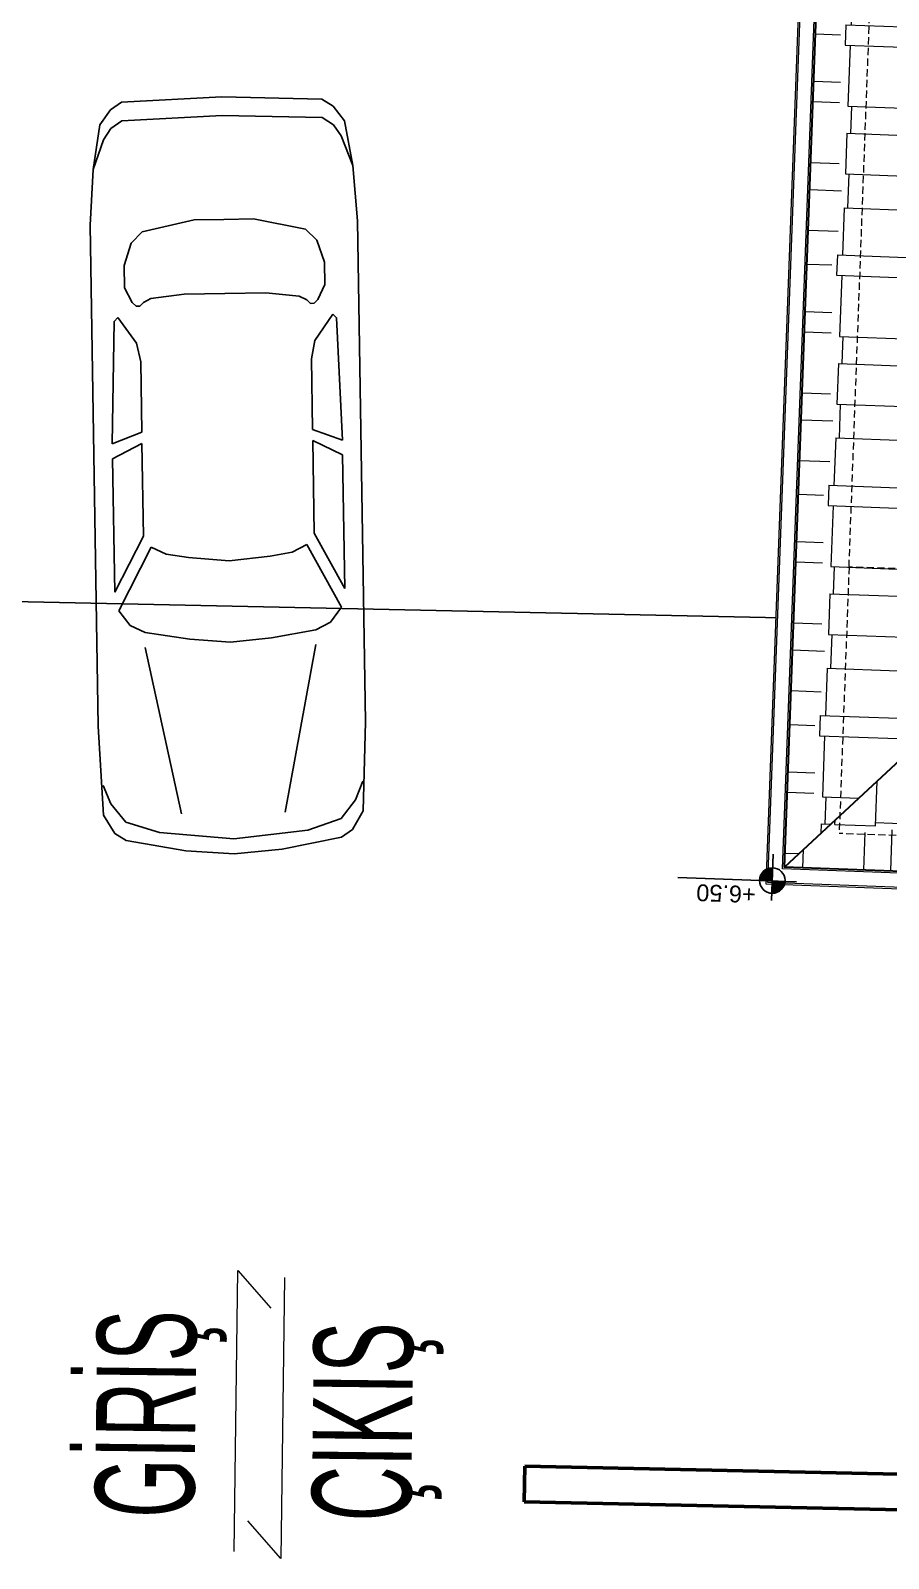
# Model space of a CAD drawing. Header units: centimetres. Extents: x 63871 to 181827, y -95930 to 42199.
# Drawn here: x 168295 to 168777, y 17279 to 18138 of the extents above; entities that cross this region are included whole.
import ezdxf

# ---------------------------------------------------------------- set-up
doc = ezdxf.new("R2010")
doc.units = ezdxf.units.CM
doc.linetypes.add('11-021_500-SatisOfisi_220512$0${ Diamond }', pattern=[12, 4, -2, 2, 2, -2])
for name, color, linetype, lineweight in [('A-AREA-IDEN', 7, 'Continuous', 9), ('İz DÜŞÜMÜ', 7, '11-021_500-SatisOfisi_220512$0${ Diamond }', 18), ('OLUK', 222, 'Continuous', 15), ('PARSEL SINIRI', 12, 'Continuous', 50), ('Çatı', 144, 'Continuous', 30), ('ÇEKME MESAFESİ', 5, 'Continuous', 25)]:
    doc.layers.add(name, color=color, linetype=linetype, lineweight=lineweight)
for name, color, linetype in [('Bitirme - Duvar', 7, 'Continuous'), ('furn', 7, 'Continuous'), ('KOT', 171, 'Continuous')]:
    doc.layers.add(name, color=color, linetype=linetype)
doc.styles.add('Arial', font='Arial.ttf', dxfattribs={"height": 250})
doc.styles.add('Arial_1', font='Arial.ttf', dxfattribs={"height": 300})
doc.styles.add('MtXpl_Arial_Narrow_1', font='')
doc.styles.add('OLUŞTURULMUŞ_STİL_1', font='Arial.ttf')
doc.styles.get('MtXpl_Arial_Narrow_1').set_extended_font_data('Arial Narrow')

# ---------------------------------------------------------------- blocks, each defined once
blk = doc.blocks.new('HRD')
at = {"layer": 'Bitirme - Duvar', "color": 161, "linetype": 'Continuous', "lineweight": 25}
blk.add_line((154427.13, 36012.48), (154369.63, 36012.48), dxfattribs=at)
blk.add_circle((154437.36, 36012.48), 10.23, dxfattribs=at)
at = {"layer": 'İz DÜŞÜMÜ'}
blk.add_lwpolyline([(153819.63, 36347.48), (154419.63, 36347.49), (154419.63, 35292.49), (154159.63, 35292.49), (154159.63, 35357.48), (153819.63, 35357.48), (153819.63, 36347.48)], dxfattribs=at)
at = {"style": 'MtXpl_Arial_Narrow_1'}
blk.add_text('I.KAT İZ DÜŞÜMÜ', height=8.316, rotation=89.95698, dxfattribs=at).set_placement((154413.75, 36265.76))
at = {"layer": 'Bitirme - Duvar', "linetype": 'Continuous', "char_height": 10, "attachment_point": 7, "style": 'OLUŞTURULMUŞ_STİL_1'}
for s, insert, rotation in [('\\A1;170', (154394.56, 36018.32), 0), ('\\A1;P', (154443.49, 36010.16), 90)]:
    blk.add_mtext(s, dxfattribs=dict(at, insert=insert, rotation=rotation))
at = {"layer": 'Bitirme - Duvar', "linetype": 'Continuous', "insert": (154394.56, 35998.32), "char_height": 10, "width": 22.2306, "attachment_point": 7, "rotation": 0, "style": 'OLUŞTURULMUŞ_STİL_1'}
blk.add_mtext('\\A1;150', dxfattribs=at)
blk = doc.blocks.new('02PCAR03')
at = {"color": 0, "linetype": 'ByBlock'}
for p, q in [((-197, 33), (-201, 30)), ((-185, 35), (-197, 33)), ((-185, 35), (-193, 32)), ((-170, 36), (-185, 35)), ((-35, 36), (-170, 36)), ((-11, 35), (-35, 36)), ((-14, 33), (-19, 35)), ((-9, 29), (-14, 33)), ((-6, 32), (-11, 35)), ((-201, 30), (-203, 27)), ((-196, 30), (-198, 27)), ((-193, 32), (-196, 30)), ((-145, 29), (-144, 30)), ((-138, 24), (-145, 29)), ((-144, 30), (-111, 31)), ((-111, 31), (-114, 23)), ((-111, 23), (-107, 31)), ((-107, 31), (-71, 31)), ((-71, 31), (-86, 23)), ((-66, 30), (-83, 21)), ((-62, 27), (-66, 30)), ((-6, 20), (-9, 29)), ((-4, 29), (-6, 32)), ((-1, 13), (-4, 29)), ((-203, 27), (-204, 0)), ((-198, 27), (-199, 0)), ((-165, 25), (-168, 22)), ((-159, 27), (-165, 25)), ((-153, 27), (-159, 27)), ((-149, 25), (-153, 27)), ((-148, 24), (-149, 25)), ((-60, 23), (-62, 27)), ((-168, 22), (-171, 8)), ((-150, 20), (-149, 22)), ((-149, 22), (-148, 23)), ((-148, 23), (-148, 24)), ((-133, 23), (-138, 24)), ((-114, 23), (-133, 23)), ((-86, 23), (-111, 23)), ((-83, 21), (-81, 17)), ((-58, 11), (-60, 23)), ((-11, 14), (-56, 23)), ((-151, 11), (-150, 20)), ((-81, 17), (-80, 11)), ((-4, 0), (-6, 20)), ((0, 0), (-1, 13)), ((-151, 0), (-151, 11)), ((-80, 11), (-79, 0)), ((-57, 0), (-58, 11)), ((-171, 8), (-171, 0)), ((-203, -27), (-204, 0)), ((-198, -27), (-199, 0)), ((-171, -8), (-171, 0)), ((-151, 0), (-151, -11)), ((-80, -11), (-79, 0)), ((-57, 0), (-58, -11)), ((-4, 0), (-6, -20)), ((0, 0), (-1, -13)), ((-168, -22), (-171, -8)), ((-151, -11), (-150, -20)), ((-81, -17), (-80, -11)), ((-58, -11), (-60, -23)), ((-11, -14), (-56, -23)), ((-1, -13), (-4, -29)), ((-150, -20), (-149, -22)), ((-83, -21), (-81, -17)), ((-6, -20), (-9, -29)), ((-165, -25), (-168, -22)), ((-149, -22), (-148, -23)), ((-148, -24), (-149, -25)), ((-148, -23), (-148, -24)), ((-138, -24), (-145, -29)), ((-133, -23), (-138, -24)), ((-114, -23), (-133, -23)), ((-111, -31), (-114, -23)), ((-86, -23), (-111, -23)), ((-111, -23), (-107, -31)), ((-71, -31), (-86, -23)), ((-66, -30), (-83, -21)), ((-60, -23), (-62, -27)), ((-201, -30), (-203, -27)), ((-196, -30), (-198, -27)), ((-159, -27), (-165, -25)), ((-153, -27), (-159, -27)), ((-149, -25), (-153, -27)), ((-62, -27), (-66, -30)), ((-197, -33), (-201, -30)), ((-193, -32), (-196, -30)), ((-185, -35), (-193, -32)), ((-145, -29), (-144, -30)), ((-144, -30), (-111, -31)), ((-107, -31), (-71, -31)), ((-9, -29), (-14, -33)), ((-6, -32), (-11, -35)), ((-4, -29), (-6, -32)), ((-185, -35), (-197, -33)), ((-170, -36), (-185, -35)), ((-35, -36), (-170, -36)), ((-11, -35), (-35, -36)), ((-14, -33), (-19, -35))]:
    blk.add_line(p, q, dxfattribs=at)
blk = doc.blocks.new('çatı planı')
at = {"layer": 'KOT', "insert": (22.3, 10.9), "char_height": 9.45, "width": 57.6964, "attachment_point": 2, "line_spacing_factor": 0.941778, "style": 'Arial_1'}
blk.add_mtext('+6.50', dxfattribs=at)
blk.add_wipeout([(-680, -1060), (-680, 0), (0, 0), (0, -1125), (-340, -1125), (-340, -1060)]).dxf.layer = 'OLUK'
at = {"layer": 'KOT'}
h = blk.add_hatch(color=256, dxfattribs=at)
h.dxf.hatch_style = 1
h.paths.add_polyline_path([(-3.42, 4.57, 0.402561), (-10.58, -2.31), (-3.42, -2.31)])
h = blk.add_hatch(color=256, dxfattribs=at)
h.dxf.hatch_style = 1
h.paths.add_polyline_path([(3.74, -2.18, 0.009987), (3.74, -1.89), (-3.42, -1.89), (-3.42, -9.34, 0.414214)])
at = {"layer": 'Çatı', "lineweight": 15}
h = blk.add_hatch(dxfattribs=at)
h.set_pattern_fill('AR-RSHKE', color=251, scale=0.15, angle=90)
h.set_pattern_definition([(90, (-196861.627, -36377.483), (-45.72, 97.155), [22.86, -19.05, 26.67, -11.43, 34.29, -15.24]), (90, (-196863.53, -36354.623), (-45.72, 97.155), [19.05, -72.39, 15.24, -22.86]), (90, (-196858.77, -36308.903), (-45.72, 97.155), [11.43, -118.11]), (180, (-196861.627, -36377.483), (-45.72, -32.385), [43.815, -139.065]), (180, (-196861.627, -36354.623), (-45.72, -32.385), [42.8625, -140.0175]), (180, (-196861.627, -36335.573), (-45.72, -32.385), [40.005, -142.875]), (180, (-196858.77, -36308.903), (-45.72, -32.385), [43.815, -139.065]), (180, (-196858.77, -36297.473), (-45.72, -32.385), [43.815, -139.065]), (180, (-196861.627, -36263.183), (-45.72, -32.385), [41.91, -140.97])])
h.paths.add_polyline_path([(-340, -720), (-170, -890), (-170, -890), (-170, -965), (-10, -1115), (-10, -10), (-340, -340)])
h = blk.add_hatch(dxfattribs=at)
h.set_pattern_fill('AR-RSHKE', color=251, scale=0.15, angle=180)
h.set_pattern_definition([(180, (-196861.627, -36377.483), (-97.155, -45.72), [22.86, -19.05, 26.67, -11.43, 34.29, -15.24]), (180, (-196884.487, -36379.39), (-97.155, -45.72), [19.05, -72.39, 15.24, -22.86]), (180, (-196930.207, -36374.626), (-97.155, -45.72), [11.43, -118.11]), (270, (-196861.627, -36377.483), (32.385, -45.72), [43.815, -139.065]), (270, (-196884.487, -36377.483), (32.385, -45.72), [42.8625, -140.0175]), (270, (-196903.537, -36377.483), (32.385, -45.72), [40.005, -142.875]), (270, (-196930.207, -36374.626), (32.385, -45.72), [43.815, -139.065]), (270, (-196941.637, -36374.626), (32.385, -45.72), [43.815, -139.065]), (270, (-196975.927, -36377.483), (32.385, -45.72), [41.91, -140.97])])
h.paths.add_polyline_path([(-340, -340), (-10, -10), (-340, -10)])
h.paths.add_polyline_path([(-320.95, -148.91), (-320.95, -56.76), (-259.16, -56.76), (-259.16, -148.91)], flags=16)
h.paths.add_polyline_path([(-265.43, -141.73), (-265.43, -64.41), (-289.17, -64.41), (-289.17, -141.73)], flags=8)
h.paths.add_polyline_path([(-291.86, -174.71), (-250.78, -174.74), (-250.77, -159.5), (-291.84, -159.47)], flags=24)
at = {"layer": 'İz DÜŞÜMÜ'}
for p in [(-300, -30), (-40, -180)]:
    blk.add_line(p, (-40, -30), dxfattribs=at)
blk.add_lwpolyline([(-300, -1020), (-300, -960), (-40, -960), (-40, -1085), (-300, -1085), (-300, -1020), (-640, -1020), (-640, -30), (-300, -30), (-300, -180), (-40, -180), (-40, -1095)], dxfattribs=at)
at = {"layer": 'KOT'}
for p, q in [((-3.42, -16.98), (-3.42, 9.09)), ((-17.07, -1.89), (49.75, -1.89))]:
    blk.add_line(p, q, dxfattribs=at)
blk.add_circle((-3.42, -2.18), 7.17, dxfattribs=at)
at = {"layer": 'OLUK'}
for points in [[(-340, -1125), (-340, -1060), (-680, -1060), (-680, 0), (0, 0), (0, -1125)], [(-339, -1124), (-339, -1059), (-679, -1059), (-679, -1), (-1, -1), (-1, -1124)], [(-331, -1116), (-331, -1051), (-671, -1051), (-671, -9), (-9, -9), (-9, -1116)]]:
    blk.add_lwpolyline(points, close=True, dxfattribs=at)
at = {"layer": 'Çatı'}
blk.add_line((-340, -340), (-10, -10), dxfattribs=at)
blk.add_lwpolyline([(-330, -1115), (-330, -1050), (-670, -1050), (-670, -10), (-10, -10), (-10, -1115)], close=True, dxfattribs=at)
blk = doc.blocks.new('VAZİYET PLANI')
at = {"layer": 'A-AREA-IDEN'}
for p, q in [((-9542.47, 2352.48), (-9540.54, 2510.48)), ((-9540.54, 2510.48), (-9521.88, 2489.25)), ((-9514.3, 2506.59), (-9516.23, 2348.6)), ((-9516.23, 2348.6), (-9534.89, 2369.82))]:
    blk.add_line(p, q, dxfattribs=at)
at = {"layer": 'PARSEL SINIRI'}
blk.add_line((-9379.07, 2400.42), (-9379.49, 2380.43), dxfattribs=at)
for points in [[(-9379.07, 2400.42), (-8372.26, 2379.01)], [(-9379.49, 2380.43), (-8372.69, 2359.01)]]:
    blk.add_lwpolyline(points, dxfattribs=at)
at = {"layer": 'ÇEKME MESAFESİ'}
blk.add_lwpolyline([(-10235.94, 8787.8), (-10982.6, 6772.09), (-10431.04, 2961.31), (-10363.5, 2901.47), (-6329.01, 2815.66), (-5233.37, 2792.49), (-389.12, 2690.07), (-136.37, 2684.73), (-120.42, 2699.61), (-5.55, 5331.81), (308.62, 12485.41)], dxfattribs=at)
at = {"rotation": 177.873189238168}
blk.add_blockref('HRD', (146459.76, 33347.98), dxfattribs=at)
at = {"layer": 'furn', "linetype": 'Continuous', "xscale": 2.086125961570064, "yscale": 2.086125961570064, "zscale": 2.086125961570064, "rotation": 270.9296038315418}
blk.add_blockref('02PCAR03', (-9542.6, 2744.88), dxfattribs=at)
at = {"layer": 'A-AREA-IDEN', "style": 'Arial', "width": 0.55}
for s, p in [('GİRİŞ', (-9565.04, 2371.17)), ('ÇIKIŞ', (-9443.14, 2369.14))]:
    blk.add_text(s, height=55.796, rotation=89.29953, dxfattribs=at).set_placement(p)
at = {"layer": 'OLUK', "rotation": 177.8731895439683}
blk.add_blockref('çatı planı', (-9243.49, 2727.76), dxfattribs=at)

msp = doc.modelspace()

# ---------------------------------------------------------------- block references
at = {"layer": 'OLUK'}
msp.add_blockref('VAZİYET PLANI', (177951.86, 14930.11), dxfattribs=at)

doc.saveas('drawing.dxf')
